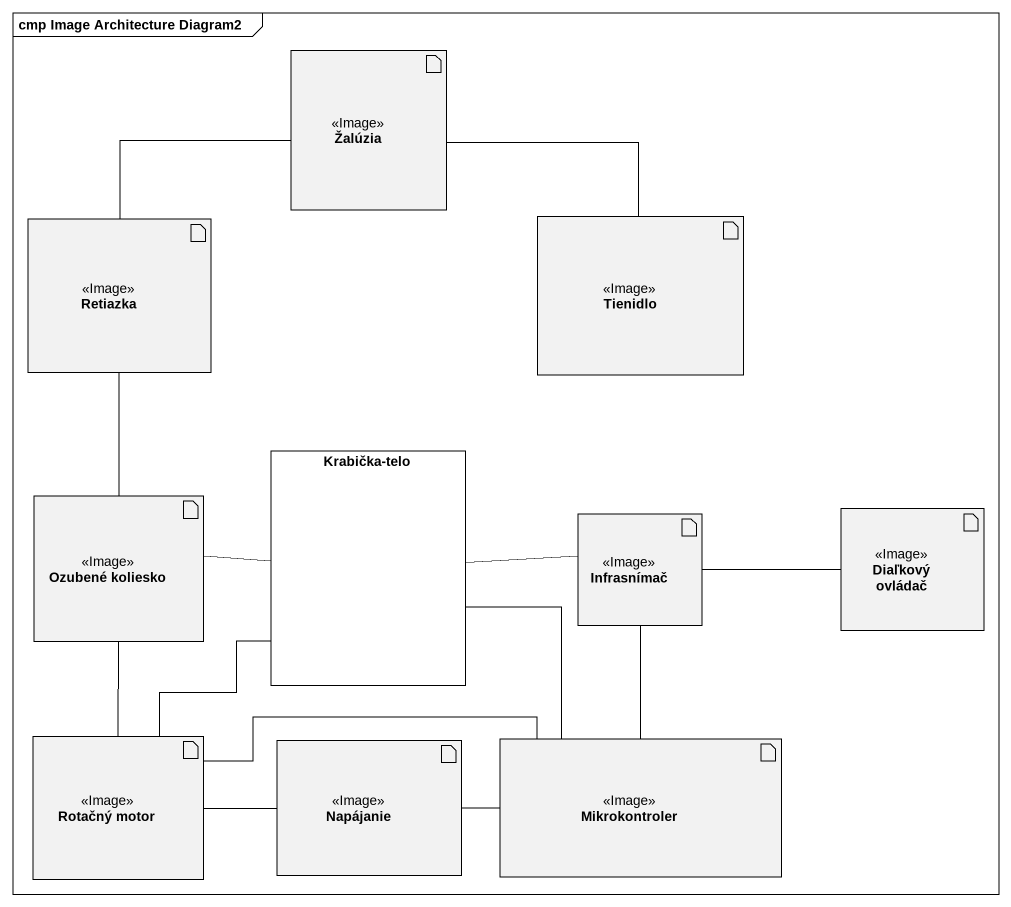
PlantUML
@startuml
mainframe cmp Image Architecture Diagram2
artifact Žalúzia <<Image>>
artifact Retiazka <<Image>>
artifact Tienidlo <<Image>>
rectangle "Krabička-telo" as Krabička_telo
artifact "Ozubené koliesko" as Ozubené_koliesko <<Image>>
artifact Infrasnímač <<Image>>
artifact "Diaľkový ovládač" as Diaľkový_ovládač <<Image>>
artifact "Rotačný motor" as Rotačný_motor <<Image>>
artifact Napájanie <<Image>>
artifact Mikrokontroler <<Image>>
Žalúzia -- Retiazka
Žalúzia -- Tienidlo
Krabička_telo -left- Ozubené_koliesko
Krabička_telo -right- Infrasnímač
Krabička_telo -- Mikrokontroler
Ozubené_koliesko -up- Retiazka
Infrasnímač -- Mikrokontroler
Diaľkový_ovládač -left- Infrasnímač
Rotačný_motor -up- Krabička_telo
Rotačný_motor -up- Ozubené_koliesko
Rotačný_motor -right- Napájanie
Mikrokontroler -left- Rotačný_motor
Mikrokontroler -left- Napájanie
@enduml
